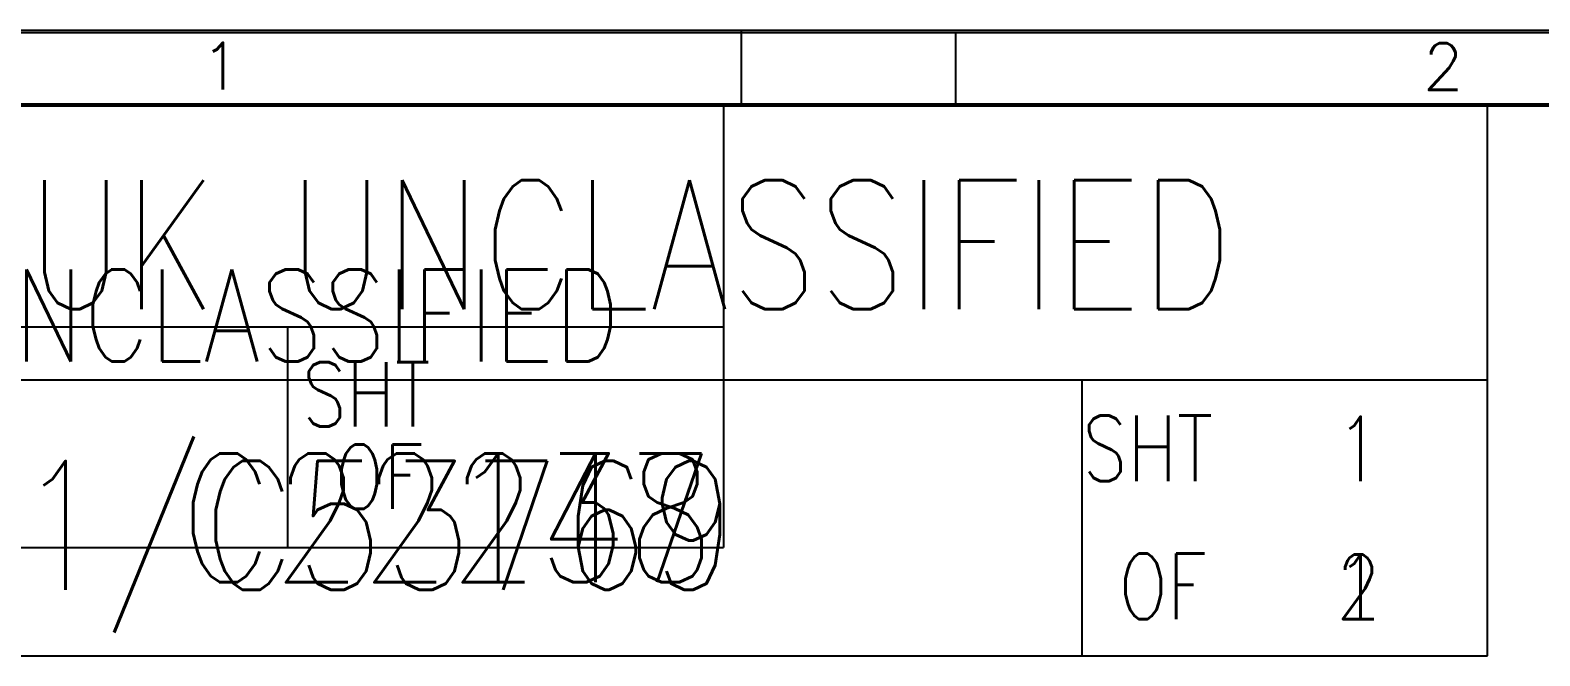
# Model space of a CAD drawing. Header units: millimetres. Extents: x -512 to 1189, y -10 to 841.
# Drawn here: x 66.9 to 148.8, y 553 to 587 of the extents above; entities that cross this region are included whole.
import ezdxf
from ezdxf.enums import TextEntityAlignment as Align

# ---------------------------------------------------------------- set-up
doc = ezdxf.new("R2010")
doc.units = ezdxf.units.MM
for name, color, linetype, lineweight in [('5', 7, 'Continuous', 25), ('FRAME', 7, 'Continuous', 25), ('FRAME TEXT (THICK)', 7, 'Continuous', 35), ('gen - FRAME', 7, 'Continuous', 9), ('gen - FRAME TEXT (THICK)', 7, 'Continuous', 25), ('gen - FRAME TEXT (THIN)', 7, 'Continuous', 9), ('PTEXT', 1, 'Continuous', 25), ('PTEXT_3.5', 1, 'Continuous', 35)]:
    doc.layers.add(name, color=color, linetype=linetype, lineweight=lineweight)
doc.layers.add('PS', color=3, linetype='Continuous')
doc.styles.add('AWE FONT', font='awe-font.shx', dxfattribs={"width": 0.8})
doc.styles.add('ROMANS', font='ROMANS.shx', dxfattribs={"height": 3.5})

# ---------------------------------------------------------------- blocks, each defined once
blk = doc.blocks.new('SB-A1_991-5.2(block)')
at = {"layer": 'FRAME'}
for p, q in [((10.342, 586.88), (829.852, 586.88)), ((117.135, 582.88), (117.135, 586.88)), ((10.342, 582.88), (825.852, 582.88)), ((104.518, 582.88), (104.518, 558.88)), ((10.342, 570.88), (104.518, 570.88)), ((80.849, 570.88), (80.849, 558.88)), ((10.342, 558.88), (104.518, 558.88))]:
    blk.add_line(p, q, dxfattribs=at)
at = {"layer": 'FRAME', "style": 'ROMANS'}
blk.add_text('1', height=2.54, dxfattribs=at).set_placement((76.139, 583.78))
at = {"layer": 'FRAME', "style": 'ROMANS', "width": 0.8}
for s, p in [('SHT', (81.642, 565.459)), ('OF', (83.417, 560.986))]:
    blk.add_text(s, height=3.5, dxfattribs=at).set_placement(p)
at = {"layer": 'FRAME', "style": 'ROMANS', "width": 0.8, "flags": 8}
for tag, p in [('SHEET NUMBER 1', (93.449, 565.515)), ('NUMBER OF SHEETS 1', (93.205, 560.6)), ('SHEET NUMBER 2', (817.606, 16.976)), ('NUMBER OF SHEETS 2', (817.606, 10.959))]:
    blk.add_attdef(tag, p, '', height=3.5, dxfattribs=at)
at = {"layer": 'FRAME', "style": 'AWE FONT', "width": 0.8}
for tag, p in [('USED ON 01 - PREFIX', (24.156, 539.71)), ('USED ON 01 - DRG NUMBER', (24.766, 533.632)), ('USED ON 02 - PREFIX', (24.156, 524.71)), ('USED ON 02 - DRG NUMBER', (24.766, 518.632)), ('USED ON 03 - PREFIX', (24.156, 509.71)), ('USED ON 03 - DRG NUMBER', (24.766, 503.632)), ('USED ON 04 - PREFIX', (24.156, 494.71)), ('USED ON 04 - DRG NUMBER', (24.766, 488.632)), ('USED ON 05 - PREFIX', (24.156, 479.71)), ('USED ON 05 - DRG NUMBER', (24.766, 473.632)), ('USED ON 06 - PREFIX', (24.156, 464.71)), ('USED ON 06 - DRG NUMBER', (24.766, 458.632)), ('USED ON 07 - PREFIX', (24.156, 449.71)), ('USED ON 07 - DRG NUMBER', (24.766, 443.632)), ('USED ON 08 - PREFIX', (24.156, 434.71)), ('USED ON 08 - DRG NUMBER', (24.766, 428.632)), ('USED ON 09 - PREFIX', (24.156, 419.71)), ('USED ON 09 - DRG NUMBER', (24.766, 413.632)), ('USED ON 10 - PREFIX', (25.49, 404.71)), ('USED ON 10 - DRG NUMBER', (26.099, 398.632)), ('USED ON 11 - PREFIX', (25.49, 389.71)), ('USED ON 11 - DRG NUMBER', (26.099, 383.632)), ('USED ON 12 - PREFIX', (25.49, 374.71)), ('USED ON 12 - DRG NUMBER', (26.099, 368.632)), ('USED ON 13 - PREFIX', (25.49, 359.71)), ('USED ON 13 - DRG NUMBER', (26.099, 353.632)), ('USED ON 14 - PREFIX', (24.156, 344.71)), ('USED ON 14 - DRG NUMBER', (24.766, 338.632)), ('USED ON 15 - PREFIX', (24.156, 329.71)), ('USED ON 15 - DRG NUMBER', (24.766, 323.632)), ('USED ON 16 - PREFIX', (25.49, 314.71)), ('USED ON 16 - DRG NUMBER', (26.099, 308.632)), ('USED ON 17 - PREFIX', (25.49, 299.71)), ('USED ON 17 - DRG NUMBER', (26.099, 293.632)), ('USED ON 18 - PREFIX', (25.49, 284.71)), ('USED ON 18 - DRG NUMBER', (26.099, 278.632))]:
    blk.add_attdef(tag, text='', height=3.5, dxfattribs=at).set_placement(p, align=Align.CENTER)
at = {"layer": 'FRAME', "style": 'ROMANS', "flags": 8}
blk.add_attdef('COPYRIGHT YEAR', (14.775, 220.395), '', height=2.5, rotation=90, dxfattribs=at)
at = {"layer": 'FRAME', "style": 'ROMANS', "width": 0.8, "flags": 8}
blk.add_attdef('DRAWING OFFICE REF', text='', height=3.5, rotation=90, dxfattribs=at).set_placement((31.748, 138.009), align=Align.CENTER)
for tag, p, height in [('TEMPORY CAD REF', (7.221, 91.039), 3), ('CERTIFIED', (17.056, 35.296), 3.5), ('CHECKED', (26.638, 35.293), 3.5), ('DRAWN', (35.694, 35.292), 3.5)]:
    blk.add_attdef(tag, p, '', height=height, rotation=90, dxfattribs=at)
at = {"layer": 'FRAME', "style": 'ROMANS', "flags": 8}
blk.add_attdef('DRAWING OFFICE ID', (25.118, 108.101), '', height=3.5, dxfattribs=at)
for tag, p in [('DRAWING OFFICE LOCATION', (24.156, 100.911)), ('ESTABLISHMENT (A OR B)', (28.734, 94.001))]:
    blk.add_attdef(tag, text='', height=3.5, dxfattribs=at).set_placement(p, align=Align.CENTER)
at = {"layer": 'FRAME', "flags": 8}
for tag, style, width, p in [('CHANGE NO 7', 'ROMANS', 0.7, (378.373, 62.718)), ('ISSUE 7', 'ROMANS', 0.8, (421.553, 62.826)), ('DATE 7', 'ROMANS', 0.7, (440.575, 62.718)), ('SUB-CONTRACTOR', 'ROMANS', 0.8, (627.433, 57.191)), ('CHANGE NO 6', 'ROMANS', 0.7, (378.515, 55.146)), ('ISSUE 6', 'ROMANS', 0.8, (421.696, 55.253)), ('DATE 6', 'ROMANS', 0.7, (440.718, 55.146)), ('MATERIAL', 'ROMANS', 0.8, (484.431, 50.386)), ('TOLERANCE', 'AWE FONT', 0.8, (550.525, 50.246)), ('CHANGE NO 5', 'ROMANS', 0.7, (378.801, 47.858)), ('ISSUE 5', 'ROMANS', 0.8, (421.981, 47.966)), ('DATE 5', 'ROMANS', 0.7, (441.003, 47.858)), ('RESPONSIBLE AUTHORITY', 'ROMANS', 0.8, (627.433, 43.516)), ('CHANGE NO 4', 'ROMANS', 0.7, (378.944, 40.565)), ('ISSUE 4', 'ROMANS', 0.8, (422.124, 40.672)), ('DATE 4', 'ROMANS', 0.7, (441.146, 40.565)), ('CHANGE NO 3', 'ROMANS', 0.7, (378.373, 32.858)), ('ISSUE 3', 'ROMANS', 0.8, (421.553, 32.965)), ('DATE 3', 'ROMANS', 0.7, (440.575, 32.858)), ('SCALE', 'ROMANS', 0.8, (565.898, 27.712)), ('DIMS IN', 'ROMANS', 0.8, (532.422, 27.592)), ('CHANGE NO 2', 'ROMANS', 0.7, (378.373, 25.713)), ('ISSUE 2', 'ROMANS', 0.8, (421.553, 25.82)), ('DATE 2', 'ROMANS', 0.7, (440.575, 25.713)), ('PROTECTIVE FINISH', 'ROMANS', 0.8, (487.19, 21.723)), ('CHANGE NO 1', 'ROMANS', 0.7, (378.373, 17.998)), ('ISSUE 1', 'ROMANS', 0.8, (421.063, 18.227)), ('DATE 1', 'ROMANS', 0.7, (440.575, 17.998)), ('SURFACE TEXTURE', 'ROMANS', 0.8, (551.876, 12.036))]:
    blk.add_attdef(tag, text='', height=3.5, dxfattribs=dict(at, style=style, width=width)).set_placement(p, align=Align.CENTER)
at = {"layer": 'FRAME', "style": 'ROMANS', "width": 0.65, "flags": 8}
blk.add_attdef('CAD REF', text='', height=3.5, dxfattribs=at).set_placement((823.805, 60.708), align=Align.RIGHT)
at = {"layer": 'FRAME TEXT (THICK)', "style": 'ROMANS', "flags": 8}
for tag, width, p in [('PROTECTIVE MARKING 1', 0.75, (70.528, 574.016)), ('DRAWING NUMBER 1', 0.8, (55.494, 561.953)), ('TITLE 1', 0.7, (779.89, 43.658)), ('TITLE 2', 0.7, (780.638, 40.718)), ('TITLE 3', 0.7, (780.638, 36.345)), ('PROTECTIVE MARKING 2', 0.8, (791.276, 24.856)), ('DRAWING NUMBER 2', 0.8, (777.784, 12.726))]:
    blk.add_attdef(tag, text='', height=5, dxfattribs=dict(at, width=width)).set_placement(p, align=Align.CENTER)
at = {"layer": 'FRAME TEXT (THICK)', "style": 'ROMANS', "width": 0.65, "flags": 8}
for tag, p in [('SERVICE CODE(S) 1', (686.535, 64.515)), ('BUILDING(S) COVERED 1', (720.285, 64.515)), ('SERVICE CODE(S) 2', (686.885, 57.14)), ('BUILDING(S) COVERED 2', (720.635, 57.14)), ('SERVICE CODE(S) 3', (686.885, 49.765)), ('BUILDING(S) COVERED 3', (720.635, 49.765)), ('SERVICE CODE(S) 4', (686.944, 42.39)), ('BUILDING(S) COVERED 4', (720.693, 42.39)), ('SERVICE CODE(S) 5', (686.885, 35.015)), ('BUILDING(S) COVERED 5', (720.635, 35.015)), ('SERVICE CODE(S) 6', (686.885, 27.64)), ('BUILDING(S) COVERED 6', (720.635, 27.64)), ('SERVICE CODE(S) 7', (686.885, 20.265)), ('BUILDING(S) COVERED 7', (720.635, 20.265)), ('SERVICE CODE(S) 8', (686.885, 12.89)), ('BUILDING(S) COVERED 8', (720.635, 12.89))]:
    blk.add_attdef(tag, text='', height=3.5, dxfattribs=at).set_placement(p, align=Align.MIDDLE_CENTER)
blk = doc.blocks.new('Border A1')
at = {"layer": 'PS', "linetype": 'Continuous'}
for p, q in [((8, 587), (832, 587)), ((105.5, 583), (105.5, 587)), ((8, 583), (832, 583)), ((146, 553), (146, 583)), ((8, 568), (146, 568)), ((124, 553), (124, 568)), ((8, 553), (146, 553))]:
    blk.add_line(p, q, dxfattribs=at)
at = {"layer": 'PTEXT', "color": 7, "linetype": 'Continuous', "style": 'ROMANS', "width": 1.011811}
blk.add_text('2', height=2.54, dxfattribs=at).set_placement((142.5, 583.75))
at = {"layer": 'PTEXT', "color": 3, "linetype": 'Continuous', "style": 'ROMANS'}
for s, width, p in [('SHT', 0.804274, (124, 562.5)), ('OF', 0.781777, (126, 555))]:
    blk.add_text(s, height=3.556, dxfattribs=dict(at, width=width)).set_placement(p)
at = {"layer": 'PTEXT', "color": 141, "style": 'ROMANS', "width": 0.8, "flags": 8}
for tag, p in [('U/L_CLASS', (75.5, 569)), ('TITLE_1', (758.5, 50)), ('TITLE_2', (758.5, 47)), ('TITLE_3', (758.5, 42)), ('L/R_CLASS', (758.5, 23))]:
    blk.add_attdef(tag, text='', height=5, dxfattribs=at).set_placement(p, align=Align.CENTER)
at = {"layer": 'PTEXT', "color": 3, "style": 'ROMANS', "width": 0.8, "flags": 8}
for tag, p in [('U/L_SHTNO', (139, 562.5)), ('U/L_NOSHT', (139, 555)), ('BLDG', (17.168, 89.386)), ('EST', (23.243, 83.638)), ('ISSUE9', (119, 74)), ('ISSUE8', (119, 67)), ('CERTIFIED', (18.211, 65.244)), ('ISSUE7', (119, 60)), ('ISSUE6', (119, 53)), ('ISSUE5', (119, 46)), ('SCALE', (549.506, 41.008)), ('ISSUE4', (119, 39)), ('DIMS_IN', (569.453, 39)), ('CHECKED', (18.211, 37.226)), ('ISSUE3', (119, 32)), ('ISSUE2', (119, 25)), ('ISSUE1', (119, 18)), ('DRAWN', (18.211, 16.064)), ('L/R_SHTNO', (824, 14.75)), ('L/R_NOSHT', (824, 8.75))]:
    blk.add_attdef(tag, text='', height=3.5, dxfattribs=at).set_placement(p, align=Align.CENTER)
at = {"layer": 'PTEXT', "color": 141, "style": 'ROMANS', "width": 0.8, "flags": 8}
for tag, p in [('U/L_HR', (75, 557)), ('L/R_HR', (753, 10))]:
    blk.add_attdef(tag, p, '', height=7, dxfattribs=at)
at = {"layer": 'PTEXT', "color": 3, "style": 'ROMANS', "width": 0.8, "flags": 8}
blk.add_attdef('COPY_DATE', (11.5, 166.5), '', height=2.5, rotation=90, dxfattribs=at)
at = {"layer": 'PTEXT', "color": 3, "style": 'ROMANS', "flags": 8}
for tag, p, width in [('DO_NO', (16.69, 94.994), 0.8), ('CHANGE_NO9', (42, 74), 0.8), ('DATE9', (87.5, 74), 0.65), ('CHANGE_NO8', (42, 67), 0.8), ('DATE8', (87.5, 67), 0.65), ('CHANGE_NO7', (42, 60), 0.8), ('DATE7', (87.5, 60), 0.65), ('CHANGE_NO6', (42, 53), 0.8), ('DATE6', (87.5, 53), 0.65), ('CHANGE_NO5', (42, 46), 0.8), ('DATE5', (87.5, 46), 0.65), ('CHANGE_NO4', (42, 39), 0.8), ('DATE4', (87.5, 39), 0.65), ('CHANGE_NO3', (42, 32), 0.8), ('DATE3', (87.5, 32), 0.65), ('CHANGE_NO2', (42, 25), 0.8), ('DATE2', (87.5, 25), 0.65), ('CHANGE_NO1', (42, 18), 0.8), ('DATE1', (87.5, 18), 0.65)]:
    blk.add_attdef(tag, p, '', height=3.5, dxfattribs=dict(at, width=width))
at = {"layer": 'PTEXT', "color": 3, "style": 'ROMANS', "width": 0.8, "flags": 8}
for tag, p in [('PATH_NAME', (683, 57)), ('DRAW_NAME', (683, 50))]:
    blk.add_attdef(tag, text='', height=3.5, dxfattribs=at).set_placement(p, align=Align.RIGHT)
blk = doc.blocks.new('HR-A1_801-6.1(block)')
at = {"layer": 'gen - FRAME', "linetype": 'Continuous'}
for p, q in [((8, 587), (832, 587)), ((105.5, 583), (105.5, 587)), ((8, 583), (832, 583)), ((146, 553), (146, 583)), ((8, 568), (146, 568)), ((124, 553), (124, 568)), ((8, 553), (146, 553))]:
    blk.add_line(p, q, dxfattribs=at)
at = {"layer": 'gen - FRAME', "linetype": 'Continuous', "style": 'ROMANS'}
for s, height, width, p in [('2', 2.54, 1.011811, (142.5, 583.75)), ('SHT', 3.556, 0.804274, (124, 562.5)), ('OF', 3.556, 0.781777, (126, 555))]:
    blk.add_text(s, height=height, dxfattribs=dict(at, width=width)).set_placement(p)
at = {"layer": 'gen - FRAME TEXT (THICK)', "style": 'ROMANS', "width": 0.8, "flags": 8}
for tag, height, p in [('PROTECTIVE MARKING 1', 7, (99.435, 571.842)), ('DRAWING NUMBER 1', 7, (77.911, 556.594)), ('TITLE 1', 5, (757.929, 49.948)), ('TITLE 2', 5, (758.5, 47)), ('TITLE 3', 5, (758.5, 42)), ('PROTECTIVE MARKING 2', 7, (781.139, 24.414)), ('DRAWING NUMBER 2', 7, (758.259, 10.606))]:
    blk.add_attdef(tag, text='', height=height, dxfattribs=at).set_placement(p, align=Align.CENTER)
at = {"layer": 'gen - FRAME TEXT (THIN)', "style": 'ROMANS', "flags": 8}
for tag, width, p in [('SHEET NUMBER 1', 0.8, (139, 562.5)), ('NUMBER OF SHEETS 1', 0.8, (139, 555)), ('DRAWING OFFICE LOCATION', 0.8, (17.168, 89.386)), ('ESTABLISHMENT (A OR B)', 0.8, (23.243, 83.638)), ('CHANGE NO 9', 0.8, (51.465, 73.769)), (' DATE 9', 0.65, (96.435, 74)), ('ISSUE 9', 0.8, (119, 74)), ('MP 9', 0.8, (131.374, 74.272)), ('MP 8', 0.8, (131.374, 67.272)), ('CHANGE NO 8', 0.8, (51.465, 66.769)), ('DATE 8', 0.65, (96.435, 67)), ('ISSUE 8', 0.8, (119, 67)), ('CHANGE NO 7', 0.8, (51.465, 59.769)), ('DATE 7', 0.65, (96.435, 60)), ('ISSUE 7', 0.8, (119, 60)), ('MP 7', 0.8, (131.374, 60.272)), ('MP 6', 0.8, (131.374, 53.272)), ('CHANGE NO 6', 0.8, (51.465, 52.769)), ('DATE 6', 0.65, (96.435, 53)), ('ISSUE 6', 0.8, (119, 53)), ('CHANGE NO 5', 0.8, (51.465, 45.769)), ('DATE 5', 0.65, (96.435, 46)), ('ISSUE 5', 0.8, (119, 46)), ('MP 5', 0.8, (131.374, 46.272)), ('SCALE', 0.8, (549.506, 41.008)), ('CONTRACTOR DRAWING NO', 0.8, (649.13, 40.693)), ('MP 4', 0.8, (131.374, 39.272)), ('CHANGE NO 4', 0.8, (51.465, 38.769)), ('DATE 4', 0.65, (96.435, 39)), ('ISSUE 4', 0.8, (119, 39)), ('DIMS IN', 0.8, (569.453, 39)), ('CHANGE NO 3', 0.8, (51.465, 31.769)), ('DATE 3', 0.65, (96.435, 32)), ('ISSUE 3', 0.8, (119, 32)), ('MP 3', 0.8, (131.374, 32.272)), ('RESPONSIBLE AUTHORITY', 0.8, (653.057, 26.717)), ('MP 2', 0.8, (131.374, 25.272)), ('CHANGE NO 2', 0.8, (51.465, 24.769)), ('DATE 2', 0.65, (96.435, 25)), ('ISSUE 2', 0.8, (119, 25)), ('DATE 1', 0.65, (96.435, 18)), ('ISSUE 1', 0.8, (119, 18)), ('MP 1', 0.8, (131.374, 18.272)), ('CHANGE NO 1', 0.8, (51.465, 17.769)), ('SHEET NUMBER 2', 0.8, (824, 14.75)), ('NUMBER OF SHEETS 2', 0.8, (824, 8.75))]:
    blk.add_attdef(tag, text='', height=3.5, dxfattribs=dict(at, width=width)).set_placement(p, align=Align.CENTER)
at = {"layer": 'gen - FRAME TEXT (THIN)', "style": 'ROMANS', "width": 0.8, "flags": 8}
blk.add_attdef('COPYRIGHT YEAR', (11.5, 166.5), '', height=2.5, rotation=90, dxfattribs=at)
for tag, p, height in [('DRAWING OFFICE ID', (16.69, 94.994), 3.5), ('ESTD MASS', (541.782, 53.321), 3.5), ('MATERIAL', (420.736, 44.916), 3.5), ('PROTECTIVE FINISH', (420.859, 23.897), 3.5), ('TOLERANCE', (525.217, 18.871), 3.5), ('SURFACE TEXTURE', (420.859, 10.166), 3.5), ('TEMPORY CAD REF', (86.072, 0.852), 3)]:
    blk.add_attdef(tag, p, '', height=height, dxfattribs=at)
at = {"layer": 'gen - FRAME TEXT (THIN)', "style": 'ROMANS', "width": 0.6, "flags": 8}
for tag, rotation, p in [('CERTIFIED', 49.8895, (19.119, 66.858)), ('CHECKED', 51.2317, (17.787, 41.136)), ('DRAWN', 50.47417, (18.251, 17.684))]:
    blk.add_attdef(tag, text='', height=3, rotation=rotation, dxfattribs=at).set_placement(p, align=Align.CENTER)
at = {"layer": 'gen - FRAME TEXT (THIN)', "style": 'ROMANS', "width": 0.8, "flags": 8}
for tag, p in [('CAD REF (PATH)', (683, 57)), ('CAD REF (FILE NAME)', (683, 50))]:
    blk.add_attdef(tag, text='', height=3.5, dxfattribs=at).set_placement(p, align=Align.RIGHT)
blk = doc.blocks.new('Border')
at = {"layer": 'PS', "linetype": 'Continuous'}
for p, q in [((8, 587), (832, 587)), ((105.5, 583), (105.5, 587)), ((8, 583), (832, 583)), ((146, 553), (146, 583)), ((8, 568), (146, 568)), ((124, 553), (124, 568)), ((8, 553), (146, 553))]:
    blk.add_line(p, q, dxfattribs=at)
at = {"layer": 'PTEXT', "color": 7, "linetype": 'Continuous', "style": 'ROMANS', "width": 1.011811}
blk.add_text('2', height=2.54, dxfattribs=at).set_placement((142.5, 583.75))
at = {"layer": 'PTEXT', "color": 3, "linetype": 'Continuous', "style": 'ROMANS'}
for s, width, p in [('SHT', 0.804274, (124, 562.5)), ('OF', 0.781777, (126, 555))]:
    blk.add_text(s, height=3.556, dxfattribs=dict(at, width=width)).set_placement(p)
at = {"layer": 'PTEXT', "color": 141, "style": 'ROMANS', "width": 0.8, "flags": 8}
for tag, p in [('U/L_CLASS', (75.5, 569)), ('TITLE_1', (758.5, 50)), ('TITLE_2', (758.5, 47)), ('TITLE_3', (758.5, 42)), ('L/R_CLASS', (758.5, 23))]:
    blk.add_attdef(tag, text='', height=5, dxfattribs=at).set_placement(p, align=Align.CENTER)
at = {"layer": 'PTEXT', "color": 3, "style": 'ROMANS', "width": 0.8, "flags": 8}
for tag, p in [('U/L_SHTNO', (139, 562.5)), ('U/L_NOSHT', (139, 555)), ('BLDG', (17.168, 89.386)), ('EST', (23.243, 83.638)), ('ISSUE9', (119, 74)), ('ISSUE8', (119, 67)), ('CERTIFIED', (18.211, 65.244)), ('ISSUE7', (119, 60)), ('ISSUE6', (119, 53)), ('ISSUE5', (119, 46)), ('SCALE', (549.506, 41.008)), ('ISSUE4', (119, 39)), ('DIMS_IN', (569.453, 39)), ('CHECKED', (18.211, 37.226)), ('ISSUE3', (119, 32)), ('ISSUE2', (119, 25)), ('ISSUE1', (119, 18)), ('DRAWN', (18.211, 16.064)), ('L/R_SHTNO', (824, 14.75)), ('L/R_NOSHT', (824, 8.75))]:
    blk.add_attdef(tag, text='', height=3.5, dxfattribs=at).set_placement(p, align=Align.CENTER)
at = {"layer": 'PTEXT', "color": 141, "style": 'ROMANS', "width": 0.8, "flags": 8}
for tag, p in [('U/L_HR', (75, 557)), ('L/R_HR', (753, 10))]:
    blk.add_attdef(tag, p, '', height=7, dxfattribs=at)
at = {"layer": 'PTEXT', "color": 3, "style": 'ROMANS', "width": 0.8, "flags": 8}
blk.add_attdef('COPY_DATE', (11.5, 166.5), '', height=2.5, rotation=90, dxfattribs=at)
at = {"layer": 'PTEXT', "color": 3, "style": 'ROMANS', "flags": 8}
for tag, p, width in [('DO_NO', (16.69, 94.994), 0.8), ('CHANGE_NO9', (42, 74), 0.8), ('DATE9', (87.5, 74), 0.65), ('CHANGE_NO8', (42, 67), 0.8), ('DATE8', (87.5, 67), 0.65), ('CHANGE_NO7', (42, 60), 0.8), ('DATE7', (87.5, 60), 0.65), ('CHANGE_NO6', (42, 53), 0.8), ('DATE6', (87.5, 53), 0.65), ('CHANGE_NO5', (42, 46), 0.8), ('DATE5', (87.5, 46), 0.65), ('CHANGE_NO4', (42, 39), 0.8), ('DATE4', (87.5, 39), 0.65), ('CHANGE_NO3', (42, 32), 0.8), ('DATE3', (87.5, 32), 0.65), ('CHANGE_NO2', (42, 25), 0.8), ('DATE2', (87.5, 25), 0.65), ('CHANGE_NO1', (42, 18), 0.8), ('DATE1', (87.5, 18), 0.65)]:
    blk.add_attdef(tag, p, '', height=3.5, dxfattribs=dict(at, width=width))
at = {"layer": 'PTEXT', "color": 3, "style": 'ROMANS', "width": 0.8, "flags": 8}
for tag, p in [('PATH_NAME', (683, 57)), ('DRAW_NAME', (683, 50))]:
    blk.add_attdef(tag, text='', height=3.5, dxfattribs=at).set_placement(p, align=Align.RIGHT)

msp = doc.modelspace()

# ---------------------------------------------------------------- block references
msp.add_blockref('SB-A1_991-5.2(block)', (0, 0))
at = {"layer": '5'}
ref = msp.add_blockref('Border A1', (0, 0), dxfattribs=at)
ref.add_attrib('U/L_SHTNO', '1', dxfattribs={"layer": 'PTEXT_3.5', "color": 3, "height": 3.5, "style": 'ROMANS', "width": 0.8}).set_placement((139, 562.5), align=Align.CENTER)
ref.add_attrib('U/L_NOSHT', '1', dxfattribs={"layer": 'PTEXT_3.5', "color": 3, "height": 3.5, "style": 'ROMANS', "width": 0.8}).set_placement((139, 555), align=Align.CENTER)
ref.add_attrib('U/L_CLASS', 'UK UNCLASSIFIED', dxfattribs={"layer": 'PTEXT_3.5', "color": 141, "height": 5, "style": 'ROMANS', "width": 0.8}).set_placement((75.5, 569), align=Align.CENTER)
ref.add_attrib('U/L_HR', 'C22237', (75, 557), dxfattribs={"layer": 'PTEXT_3.5', "color": 141, "height": 7, "style": 'ROMANS', "width": 0.8})
ref = msp.add_blockref('Border', (0, 0), dxfattribs=at)
ref.add_attrib('U/L_SHTNO', '1', dxfattribs={"layer": 'PTEXT', "color": 3, "height": 3.5, "style": 'ROMANS', "width": 0.8}).set_placement((139, 562.5), align=Align.CENTER)
ref.add_attrib('U/L_NOSHT', '2', dxfattribs={"layer": 'PTEXT', "color": 3, "height": 3.5, "style": 'ROMANS', "width": 0.8}).set_placement((139, 555), align=Align.CENTER)
ref.add_attrib('U/L_CLASS', 'UK UNCLASSIFIED', dxfattribs={"layer": 'PTEXT', "color": 141, "height": 5, "style": 'ROMANS', "width": 0.8}).set_placement((75.5, 569), align=Align.CENTER)
ref.add_attrib('U/L_HR', 'C22148', (75, 557), dxfattribs={"layer": 'PTEXT', "color": 141, "height": 7, "style": 'ROMANS', "width": 0.8})
at = {"layer": 'gen - FRAME'}
ref = msp.add_blockref('HR-A1_801-6.1(block)', (0, 0), dxfattribs=at)
ref.add_attrib('PROTECTIVE MARKING 1', 'UK UNCLASSIFIED', dxfattribs={"layer": 'gen - FRAME TEXT (THICK)', "height": 7, "style": 'ROMANS', "width": 0.8}).set_placement((99.435, 571.842), align=Align.CENTER)
ref.add_attrib('DRAWING NUMBER 1', 'HR/1/C53769', dxfattribs={"layer": 'gen - FRAME TEXT (THICK)', "height": 7, "style": 'ROMANS', "width": 0.8}).set_placement((77.911, 556.594), align=Align.CENTER)
ref.add_attrib('SHEET NUMBER 1', '1', dxfattribs={"layer": 'gen - FRAME TEXT (THIN)', "height": 3.5, "style": 'ROMANS', "width": 0.8}).set_placement((139, 562.5), align=Align.CENTER)
ref.add_attrib('NUMBER OF SHEETS 1', '1', dxfattribs={"layer": 'gen - FRAME TEXT (THIN)', "height": 3.5, "style": 'ROMANS', "width": 0.8}).set_placement((139, 555), align=Align.CENTER)

doc.saveas('drawing.dxf')
